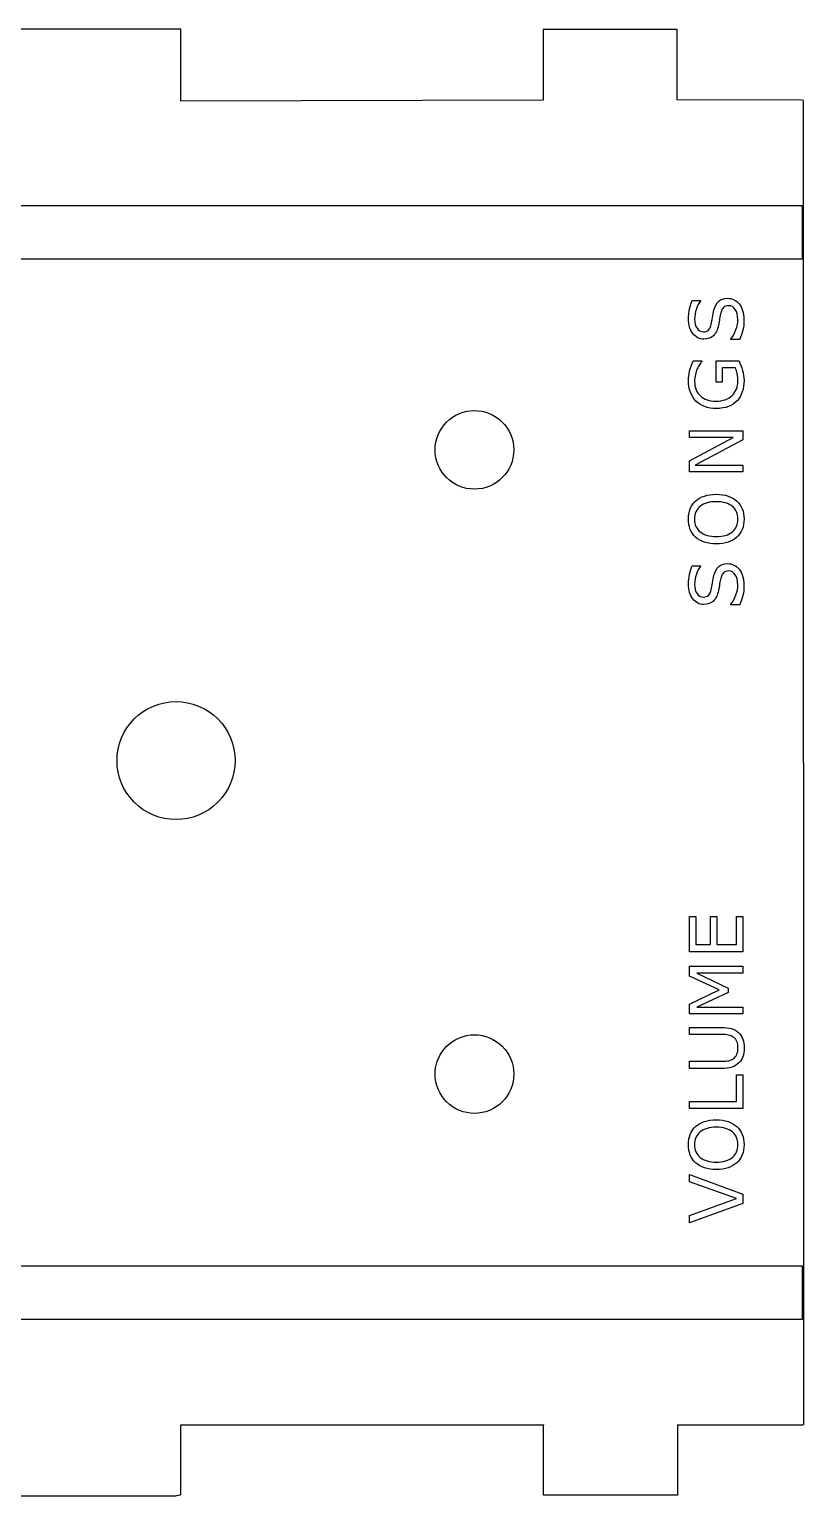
# Model space of a CAD drawing. Extents: x 5 to 365, y 4 to 206.
# Drawn here: x 67.9 to 130.3, y 88 to 206.2 of the extents above; entities that cross this region are included whole.
import ezdxf

# ---------------------------------------------------------------- set-up
doc = ezdxf.new("R2010")
doc.units = 0
doc.layers.add('Your_Design', color=7, linetype='CONTINUOUS')

msp = doc.modelspace()

# ---------------------------------------------------------------- linework, layer by layer
at = {"layer": 'Your_Design', "color": 5}
for points in [[(109.3279, 200.496485), (80.111001, 200.399985), (80.111001, 206.200015), (80.111001, 206.200015), (58.806902, 206.200015), (58.806902, 206.200015), (58.806902, 200.500865)], [(120.129956, 206.177015), (109.327957, 206.177015), (109.327957, 206.177015), (109.327957, 200.496485), (109.327957, 200.505975)], [(120.129956, 200.505968), (120.129956, 206.177015), (109.429956, 206.177015)], [(130.2049, 200.500865), (120.1299, 200.505865)], [(130.3148, 93.723126), (130.3048, 200.399555)], [(80.111001, 88.107017), (80.111001, 93.704017), (80.111001, 93.704017), (100.510101, 93.704197), (109.3366, 93.704219)], [(120.13868, 93.704196), (120.13868, 88.049017), (109.336681, 88.049017), (109.336681, 93.729402), (109.336681, 93.704214)], [(120.1386, 93.704201), (130.2793, 93.704238)], [(58.908502, 88.005017), (79.709301, 88.005017)]]:
    msp.add_lwpolyline(points, dxfattribs=at)
at = {"layer": 'Your_Design', "color": 1}
for points in [[(23.92189, 187.67019), (29.841942, 191.996191), (130.200107, 191.996191), (130.200107, 187.67019)], [(124.193433, 184.52181)], [(125.423769, 173.828969), (125.423769, 173.119725), (121.567751, 171.075944), (125.423769, 171.075944), (125.423769, 170.540392), (121.113251, 170.540392), (121.113251, 171.429118), (124.633459, 173.293417), (121.113251, 173.293417), (121.113251, 173.828969)], [(121.60828, 168.178586)], [(123.269957, 168.126479)], [(124.193433, 163.136127)], [(125.423769, 134.692389), (125.423769, 131.852483), (121.113251, 131.852483), (121.113251, 134.692389), (121.622755, 134.692389), (121.622755, 132.425675), (122.803877, 132.425675), (122.803877, 134.692389), (123.313381, 134.692389), (123.313381, 132.425675), (124.914265, 132.425675), (124.914265, 134.692389)], [(125.423769, 130.688731), (125.423769, 130.115538), (121.709602, 130.115538), (124.236857, 128.917046), (124.236857, 128.575448), (121.709602, 127.38564), (125.423769, 127.38564), (125.423769, 126.850082), (121.113251, 126.850082), (121.113251, 127.631708), (123.51313, 128.780987), (121.113251, 129.892631), (121.113251, 130.688731)], [(125.423769, 121.934528), (125.423769, 119.207524), (121.113251, 119.207524), (121.113251, 119.780717), (124.914265, 119.780717), (124.914265, 121.934528)], [(121.608281, 117.75428)], [(123.269957, 117.702172)], [(121.113251, 113.886683), (125.423769, 112.317644), (125.423769, 111.553388), (121.113251, 109.984347), (121.113251, 110.598067), (124.905581, 111.94999), (121.113251, 113.301912)], [(29.877576, 102.209187), (23.825232, 106.535418), (130.205152, 106.535418), (130.205152, 102.209187)]]:
    msp.add_lwpolyline(points, close=True, dxfattribs=at)
for points in [[(121.336159, 184.348117), (122.013567, 184.348117), (122.013567, 184.307589)], [(125.157439, 181.198495), (124.4395, 181.198495), (124.4395, 181.239023)], [(121.423006, 179.476457), (122.103309, 179.476457), (122.103309, 179.424349)], [(124.815837, 178.911957), (123.759196, 178.911957), (123.759196, 177.756902), (123.255484, 177.756902), (123.255484, 179.479352), (125.105329, 179.479352)], [(121.336159, 162.962435), (122.013567, 162.962435), (122.013567, 162.921907)], [(125.157439, 159.812812), (124.4395, 159.812812), (124.4395, 159.85334)], [(123.736039, 125.17972), (121.113251, 125.17972), (121.113251, 125.752912), (123.692615, 125.752912)], [(123.692615, 122.444032), (121.113251, 122.444032), (121.113251, 123.017224), (123.721564, 123.017224)]]:
    msp.add_lwpolyline(points, dxfattribs=at)
at = {"layer": 'Your_Design', "color": 5}
for points in [[(103.783017, 175.473889)], [(79.737677, 152.014697)], [(103.783014, 125.156397)]]:
    msp.add_lwpolyline(points, close=True, dxfattribs=at)
for points in [[(130.3048, 200.399555), (130.3048, 200.454255), (130.2618, 200.501115), (130.2032, 200.501115)], [(101.541483, 174.545413), (102.135974, 175.139906), (102.942278, 175.473889), (103.783017, 175.473889)], [(103.783017, 175.473889), (104.623756, 175.473889), (105.43006, 175.139906), (106.024552, 174.545413)], [(100.613012, 172.303874), (100.61301, 173.144614), (100.946991, 173.95092), (101.541483, 174.545413)], [(106.024552, 174.545413), (106.619043, 173.95092), (106.953024, 173.144614), (106.953022, 172.303874)], [(103.783017, 169.133873), (102.032274, 169.133872), (100.613016, 170.553129), (100.613012, 172.303874)], [(106.953022, 172.303874), (106.953018, 170.553129), (105.53376, 169.133872), (103.783017, 169.133873)], [(76.373615, 150.621256), (77.26582, 151.513461), (78.475909, 152.014697), (79.737677, 152.014697)], [(79.737677, 152.014697), (80.999445, 152.014697), (82.209534, 151.513461), (83.101739, 150.621256)], [(74.980175, 147.257192), (74.980175, 148.518961), (75.48141, 149.729051), (76.373615, 150.621256)], [(83.101739, 150.621256), (83.993944, 149.729051), (84.495179, 148.518961), (84.495179, 147.257192)], [(76.373615, 143.893128), (75.48141, 144.785333), (74.980175, 145.995423), (74.980175, 147.257192)], [(84.495179, 147.257192), (84.495179, 145.995423), (83.993944, 144.785333), (83.101739, 143.893128)], [(79.737677, 142.499687), (78.475909, 142.499687), (77.26582, 143.000922), (76.373615, 143.893128)], [(83.101739, 143.893128), (82.209534, 143.000922), (80.999445, 142.499687), (79.737677, 142.499687)], [(100.613011, 121.986389), (100.613011, 122.827127), (100.946992, 123.633431), (101.541483, 124.227923)], [(101.541483, 124.227923), (102.135974, 124.822415), (102.942277, 125.156397), (103.783014, 125.156397)], [(103.783014, 125.156397), (104.623752, 125.156397), (105.430055, 124.822415), (106.024546, 124.227923)], [(106.024546, 124.227923), (106.619037, 123.633431), (106.953018, 122.827127), (106.953018, 121.986389)], [(101.541483, 119.744855), (100.946992, 120.339347), (100.613011, 121.145651), (100.613011, 121.986389)], [(106.953018, 121.986389), (106.953018, 121.145651), (106.619037, 120.339347), (106.024546, 119.744855)], [(103.783014, 118.816381), (102.942277, 118.816381), (102.135974, 119.150363), (101.541483, 119.744855)], [(106.024546, 119.744855), (105.430055, 119.150363), (104.623752, 118.816381), (103.783014, 118.816381)], [(79.709301, 88.005017), (79.764301, 88.005017), (80.111001, 88.048447), (80.111001, 88.107017)]]:
    msp.add_open_spline(points, degree=3, dxfattribs=at)
at = {"layer": 'Your_Design', "color": 1}
for points in [[(123.472601, 184.278641), (123.644365, 184.440754), (123.884643, 184.52181), (124.193433, 184.52181)], [(124.193433, 184.52181), (124.361338, 184.52181), (124.527313, 184.482247), (124.691358, 184.403119)], [(124.691358, 184.403119), (124.855403, 184.325923), (124.994359, 184.216883), (125.108225, 184.076)], [(121.035088, 182.842783), (121.035088, 183.14578), (121.064037, 183.423687), (121.121935, 183.676506)], [(121.121935, 183.676506), (121.179834, 183.929325), (121.251241, 184.153195), (121.336159, 184.348117)], [(121.669073, 183.659137), (121.576436, 183.39281), (121.530118, 183.119727), (121.530118, 182.839889)], [(122.013567, 184.307589), (121.874612, 184.143546), (121.75978, 183.927395), (121.669073, 183.659137)], [(122.968888, 182.975948), (123.007486, 183.203678), (123.047049, 183.396669), (123.087578, 183.554922)], [(123.087578, 183.554922), (123.172495, 183.875289), (123.300836, 184.116529), (123.472601, 184.278641)], [(123.640507, 183.35807), (123.601907, 183.213327), (123.570062, 183.056039), (123.544973, 182.886206)], [(123.851834, 183.783618), (123.761126, 183.690983), (123.690684, 183.549133), (123.640507, 183.35807)], [(124.274491, 183.925467), (124.083427, 183.925467), (123.942541, 183.878184), (123.851834, 183.783618)], [(124.807154, 183.627293), (124.673989, 183.826076), (124.496435, 183.925467), (124.274491, 183.925467)], [(125.006902, 182.79936), (125.006902, 183.154465), (124.940319, 183.430443), (124.807154, 183.627293)], [(125.108225, 184.076), (125.23174, 183.921607), (125.328237, 183.74116), (125.397714, 183.53466)], [(125.397714, 183.53466), (125.467192, 183.330088), (125.501931, 183.083058), (125.501931, 182.793571)], [(121.382477, 181.681939), (121.150884, 181.986866), (121.035088, 182.373814), (121.035088, 182.842783)], [(121.530118, 182.839889), (121.530118, 182.533032), (121.593806, 182.286003), (121.721182, 182.098801)], [(121.721182, 182.098801), (121.848557, 181.913529), (122.012602, 181.820893), (122.213316, 181.820893)], [(122.635972, 181.959847), (122.738259, 182.052483), (122.816422, 182.215561), (122.870461, 182.44908)], [(122.870461, 182.44908), (122.897479, 182.572595), (122.930289, 182.748218), (122.968888, 182.975948)], [(123.449442, 182.350655), (123.368385, 181.968531), (123.230394, 181.684834), (123.035471, 181.499562)], [(123.544973, 182.886206), (123.519883, 182.718304), (123.48804, 182.539787), (123.449442, 182.350655)], [(124.859261, 181.994585), (124.957688, 182.280213), (125.006902, 182.548471), (125.006902, 182.79936)], [(125.501931, 182.793571), (125.501931, 182.482854), (125.472982, 182.203016), (125.415084, 181.954057)], [(122.268319, 181.224549), (121.907421, 181.224549), (121.61214, 181.377012), (121.382477, 181.681939)], [(122.213316, 181.820893), (122.3928, 181.820893), (122.533686, 181.867211), (122.635972, 181.959847)], [(123.035471, 181.499562), (122.838616, 181.31622), (122.582899, 181.224549), (122.268319, 181.224549)], [(124.4395, 181.239023), (124.620914, 181.457104), (124.760834, 181.708958), (124.859261, 181.994585)], [(125.415084, 181.954057), (125.357187, 181.707028), (125.271305, 181.455174), (125.157439, 181.198495)], [(121.035088, 177.898751), (121.035088, 178.14385), (121.065002, 178.393774), (121.124831, 178.648523)], [(121.124831, 178.648523), (121.182729, 178.905202), (121.282121, 179.18118), (121.423006, 179.476457)], [(121.732761, 178.828005), (121.672933, 178.694841), (121.62372, 178.543343), (121.585121, 178.37351)], [(121.92093, 179.163811), (121.845663, 179.049946), (121.78294, 178.938011), (121.732761, 178.828005)], [(122.103309, 179.424349), (122.056991, 179.364522), (121.996198, 179.277676), (121.92093, 179.163811)], [(124.957688, 178.425618), (124.92102, 178.61089), (124.873736, 178.773003), (124.815837, 178.911957)], [(125.105329, 179.479352), (125.213407, 179.243902), (125.307974, 178.986258), (125.389031, 178.706421)], [(125.389031, 178.706421), (125.468158, 178.428513), (125.507721, 178.159289), (125.507721, 177.898751)], [(121.634334, 176.239988), (121.234837, 176.64334), (121.035088, 177.196261), (121.035088, 177.898751)], [(121.585121, 178.37351), (121.544592, 178.205607), (121.524328, 178.014546), (121.524328, 177.800325)], [(121.524328, 177.800325), (121.524328, 177.317846), (121.679688, 176.935723), (121.990408, 176.653955)], [(124.549507, 176.674219), (124.858297, 176.967566), (125.012692, 177.367059), (125.012692, 177.872697)], [(125.012692, 177.872697), (125.012692, 178.057969), (124.994357, 178.242276), (124.957688, 178.425618)], [(125.507721, 177.898751), (125.507721, 177.562945), (125.461403, 177.255124), (125.368766, 176.975286)], [(123.264167, 175.637854), (122.575179, 175.637854), (122.031902, 175.838565), (121.634334, 176.239988)], [(121.990408, 176.653955), (122.299198, 176.374117), (122.717995, 176.234198), (123.246798, 176.234198)], [(123.246798, 176.234198), (123.80455, 176.234198), (124.238786, 176.380872), (124.549507, 176.674219)], [(124.951899, 176.260252), (124.764695, 176.061471), (124.531173, 175.908042), (124.251332, 175.799967)], [(125.368766, 176.975286), (125.27613, 176.695448), (125.137174, 176.457103), (124.951899, 176.260252)], [(124.251332, 175.799967), (123.969561, 175.691892), (123.640506, 175.637854), (123.264167, 175.637854)], [(121.176939, 167.550399), (121.277296, 167.797428), (121.421076, 168.006824), (121.60828, 168.178586)], [(121.60828, 168.178586), (121.801274, 168.354209), (122.037691, 168.488338), (122.317533, 168.580974)], [(123.269957, 168.126479), (122.710275, 168.126479), (122.278934, 168.001034), (121.975933, 167.750145)], [(122.317533, 168.580974), (122.597373, 168.67554), (122.914848, 168.722823), (123.269957, 168.722823)], [(123.269957, 168.722823), (123.625066, 168.722823), (123.943506, 168.674575), (124.225277, 168.578079)], [(124.569772, 167.744356), (124.268702, 167.999104), (123.83543, 168.126479), (123.269957, 168.126479)], [(124.225277, 168.578079), (124.505118, 168.483513), (124.73864, 168.350349), (124.925844, 168.178586)], [(124.925844, 168.178586), (125.120769, 168.001034), (125.267445, 167.790673), (125.36587, 167.547504)], [(121.023509, 166.71957), (121.023509, 167.028357), (121.074652, 167.3053), (121.176939, 167.550399)], [(121.174044, 165.894531), (121.073687, 166.14735), (121.023509, 166.422363), (121.023509, 166.71957)], [(121.975933, 167.750145), (121.671003, 167.499256), (121.518538, 167.156696), (121.518538, 166.722465)], [(121.518538, 166.722465), (121.518538, 166.284374), (121.671003, 165.939884), (121.975933, 165.688995)], [(125.018481, 166.722465), (125.018481, 167.150906), (124.868912, 167.491536), (124.569772, 167.744356)], [(124.569772, 165.697679), (124.868912, 165.952428), (125.018481, 166.294024), (125.018481, 166.722465)], [(125.513511, 166.71957), (125.513511, 166.416573), (125.463333, 166.140595), (125.362976, 165.891636)], [(125.36587, 167.547504), (125.464297, 167.306265), (125.513511, 167.030287), (125.513511, 166.71957)], [(121.60828, 165.263448), (121.419146, 165.433281), (121.274401, 165.643642), (121.174044, 165.894531)], [(121.975933, 165.688995), (122.278934, 165.440036), (122.710275, 165.315556), (123.269957, 165.315556)], [(123.269957, 165.315556), (123.83543, 165.315556), (124.268702, 165.442931), (124.569772, 165.697679)], [(125.362976, 165.891636), (125.26262, 165.644607), (125.116909, 165.434246), (124.925844, 165.260553)], [(122.326217, 164.858166), (122.046376, 164.950802), (121.807064, 165.085896), (121.60828, 165.263448)], [(123.269957, 164.719212), (122.918709, 164.719212), (122.604129, 164.76553), (122.326217, 164.858166)], [(124.222384, 164.858166), (123.944472, 164.76553), (123.626996, 164.719212), (123.269957, 164.719212)], [(124.925844, 165.260553), (124.73478, 165.086861), (124.500293, 164.952732), (124.222384, 164.858166)], [(123.472601, 162.892958), (123.644365, 163.055071), (123.884643, 163.136127), (124.193433, 163.136127)], [(124.193433, 163.136127), (124.361338, 163.136127), (124.527313, 163.096564), (124.691358, 163.017437)], [(121.035088, 161.4571), (121.035088, 161.760097), (121.064037, 162.038005), (121.121935, 162.290824)], [(121.121935, 162.290824), (121.179834, 162.543643), (121.251241, 162.767513), (121.336159, 162.962435)], [(121.669073, 162.273455), (121.576436, 162.007126), (121.530118, 161.734043), (121.530118, 161.454205)], [(122.013567, 162.921907), (121.874612, 162.757864), (121.75978, 162.541713), (121.669073, 162.273455)], [(122.968888, 161.590265), (123.007486, 161.817995), (123.047049, 162.010986), (123.087578, 162.169239)], [(123.087578, 162.169239), (123.172495, 162.489605), (123.300836, 162.730845), (123.472601, 162.892958)], [(123.640507, 161.972388), (123.601907, 161.827644), (123.570062, 161.670356), (123.544973, 161.500524)], [(123.851834, 162.397934), (123.761126, 162.305298), (123.690684, 162.16345), (123.640507, 161.972388)], [(124.274491, 162.539783), (124.083427, 162.539783), (123.942541, 162.4925), (123.851834, 162.397934)], [(124.807154, 162.241611), (124.673989, 162.440392), (124.496435, 162.539783), (124.274491, 162.539783)], [(124.691358, 163.017437), (124.855403, 162.940241), (124.994359, 162.8312), (125.108225, 162.690317)], [(125.006902, 161.413677), (125.006902, 161.768782), (124.940319, 162.04476), (124.807154, 162.241611)], [(125.108225, 162.690317), (125.23174, 162.535923), (125.328237, 162.355476), (125.397714, 162.148975)], [(125.397714, 162.148975), (125.467192, 161.944404), (125.501931, 161.697375), (125.501931, 161.407887)], [(121.382477, 160.296256), (121.150884, 160.601182), (121.035088, 160.988131), (121.035088, 161.4571)], [(121.530118, 161.454205), (121.530118, 161.147349), (121.593806, 160.900319), (121.721182, 160.713118)], [(122.635972, 160.574164), (122.738259, 160.6668), (122.816422, 160.829878), (122.870461, 161.063397)], [(122.870461, 161.063397), (122.897479, 161.186912), (122.930289, 161.362534), (122.968888, 161.590265)], [(123.449442, 160.964972), (123.368385, 160.582848), (123.230394, 160.299151), (123.035471, 160.113879)], [(123.544973, 161.500524), (123.519883, 161.332621), (123.48804, 161.154104), (123.449442, 160.964972)], [(124.859261, 160.608902), (124.957688, 160.89453), (125.006902, 161.162788), (125.006902, 161.413677)], [(125.501931, 161.407887), (125.501931, 161.097171), (125.472982, 160.817333), (125.415084, 160.568374)], [(122.268319, 159.838866), (121.907421, 159.838866), (121.61214, 159.991329), (121.382477, 160.296256)], [(121.721182, 160.713118), (121.848557, 160.527846), (122.012602, 160.43521), (122.213316, 160.43521)], [(122.213316, 160.43521), (122.3928, 160.43521), (122.533686, 160.481528), (122.635972, 160.574164)], [(123.035471, 160.113879), (122.838616, 159.930537), (122.582899, 159.838866), (122.268319, 159.838866)], [(124.4395, 159.85334), (124.620914, 160.07142), (124.760834, 160.323275), (124.859261, 160.608902)], [(125.415084, 160.568374), (125.357187, 160.321345), (125.271305, 160.069491), (125.157439, 159.812812)], [(123.692615, 125.752912), (124.005265, 125.752912), (124.278351, 125.718173), (124.511873, 125.648695)], [(124.511873, 125.648695), (124.743466, 125.581147), (124.93646, 125.469211), (125.090855, 125.312886)], [(125.090855, 125.312886), (125.237531, 125.164281), (125.344643, 124.990586), (125.41219, 124.791802)], [(124.265806, 125.130507), (124.122991, 125.163316), (123.946402, 125.17972), (123.736039, 125.17972)], [(124.642145, 124.971287), (124.532139, 125.046555), (124.406692, 125.099628), (124.265806, 125.130507)], [(124.92874, 124.623898), (124.865052, 124.768643), (124.769521, 124.884439), (124.642145, 124.971287)], [(125.021377, 124.097024), (125.021377, 124.303528), (124.990498, 124.479153), (124.92874, 124.623898)], [(125.41219, 124.791802), (125.479738, 124.593018), (125.513511, 124.361426), (125.513511, 124.097024)], [(123.721564, 123.017224), (123.955086, 123.017224), (124.139395, 123.032664), (124.274491, 123.063543)], [(124.274491, 123.063543), (124.409587, 123.096352), (124.532139, 123.15039), (124.642145, 123.225658)], [(124.642145, 123.225658), (124.767591, 123.310575), (124.862158, 123.425406), (124.925846, 123.570152)], [(124.925846, 123.570152), (124.989533, 123.716827), (125.021377, 123.892451), (125.021377, 124.097024)], [(125.406401, 123.390667), (125.334993, 123.189954), (125.229811, 123.021084), (125.090855, 122.884058)], [(125.513511, 124.097024), (125.513511, 123.826833), (125.477808, 123.591381), (125.406401, 123.390667)], [(124.517663, 122.545353), (124.293791, 122.477806), (124.018775, 122.444032), (123.692615, 122.444032)], [(125.090855, 122.884058), (124.9326, 122.727733), (124.741536, 122.614832), (124.517663, 122.545353)], [(122.317533, 118.156673), (122.597374, 118.25124), (122.914849, 118.298524), (123.269957, 118.298524)], [(123.269957, 118.298524), (123.625066, 118.298524), (123.943506, 118.250275), (124.225278, 118.153779)], [(121.023509, 116.295247), (121.023509, 116.604037), (121.074653, 116.880983), (121.176939, 117.126085)], [(121.176939, 117.126085), (121.277296, 117.373117), (121.421077, 117.582516), (121.608281, 117.75428)], [(121.975935, 117.325835), (121.671004, 117.074943), (121.518539, 116.732379), (121.518539, 116.298143)], [(121.608281, 117.75428), (121.801274, 117.929905), (122.037692, 118.064036), (122.317533, 118.156673)], [(123.269957, 117.702172), (122.710275, 117.702172), (122.278934, 117.576726), (121.975935, 117.325835)], [(124.569772, 117.320045), (124.268701, 117.574797), (123.83543, 117.702172), (123.269957, 117.702172)], [(124.225278, 118.153779), (124.505119, 118.059212), (124.738642, 117.926046), (124.925846, 117.75428)], [(125.018483, 116.298143), (125.018483, 116.726588), (124.868913, 117.067223), (124.569772, 117.320045)], [(124.925846, 117.75428), (125.12077, 117.576726), (125.267445, 117.366363), (125.365872, 117.123191)], [(125.365872, 117.123191), (125.464298, 116.881949), (125.513511, 116.605968), (125.513511, 116.295247)], [(121.174044, 115.470199), (121.073688, 115.72302), (121.023509, 115.998036), (121.023509, 116.295247)], [(121.518539, 116.298143), (121.518539, 115.860046), (121.671004, 115.515552), (121.975935, 115.26466)], [(124.569772, 115.273344), (124.868913, 115.528097), (125.018483, 115.869696), (125.018483, 116.298143)], [(125.513511, 116.295247), (125.513511, 115.992247), (125.463333, 115.716266), (125.362977, 115.467304)], [(121.608281, 114.839109), (121.419147, 115.008944), (121.274401, 115.219307), (121.174044, 115.470199)], [(122.326218, 114.433821), (122.046377, 114.526458), (121.807065, 114.661554), (121.608281, 114.839109)], [(121.975935, 115.26466), (122.278934, 115.015698), (122.710275, 114.891217), (123.269957, 114.891217)], [(123.269957, 114.891217), (123.83543, 114.891217), (124.268701, 115.018593), (124.569772, 115.273344)], [(124.925846, 114.836213), (124.734782, 114.662519), (124.500295, 114.528388), (124.222383, 114.433821)], [(125.362977, 115.467304), (125.26262, 115.220272), (125.116909, 115.009908), (124.925846, 114.836213)], [(123.269957, 114.294866), (122.918709, 114.294866), (122.60413, 114.341184), (122.326218, 114.433821)], [(124.222383, 114.433821), (123.944472, 114.341184), (123.626997, 114.294866), (123.269957, 114.294866)]]:
    msp.add_open_spline(points, degree=3, dxfattribs=at)

doc.saveas('drawing.dxf')
